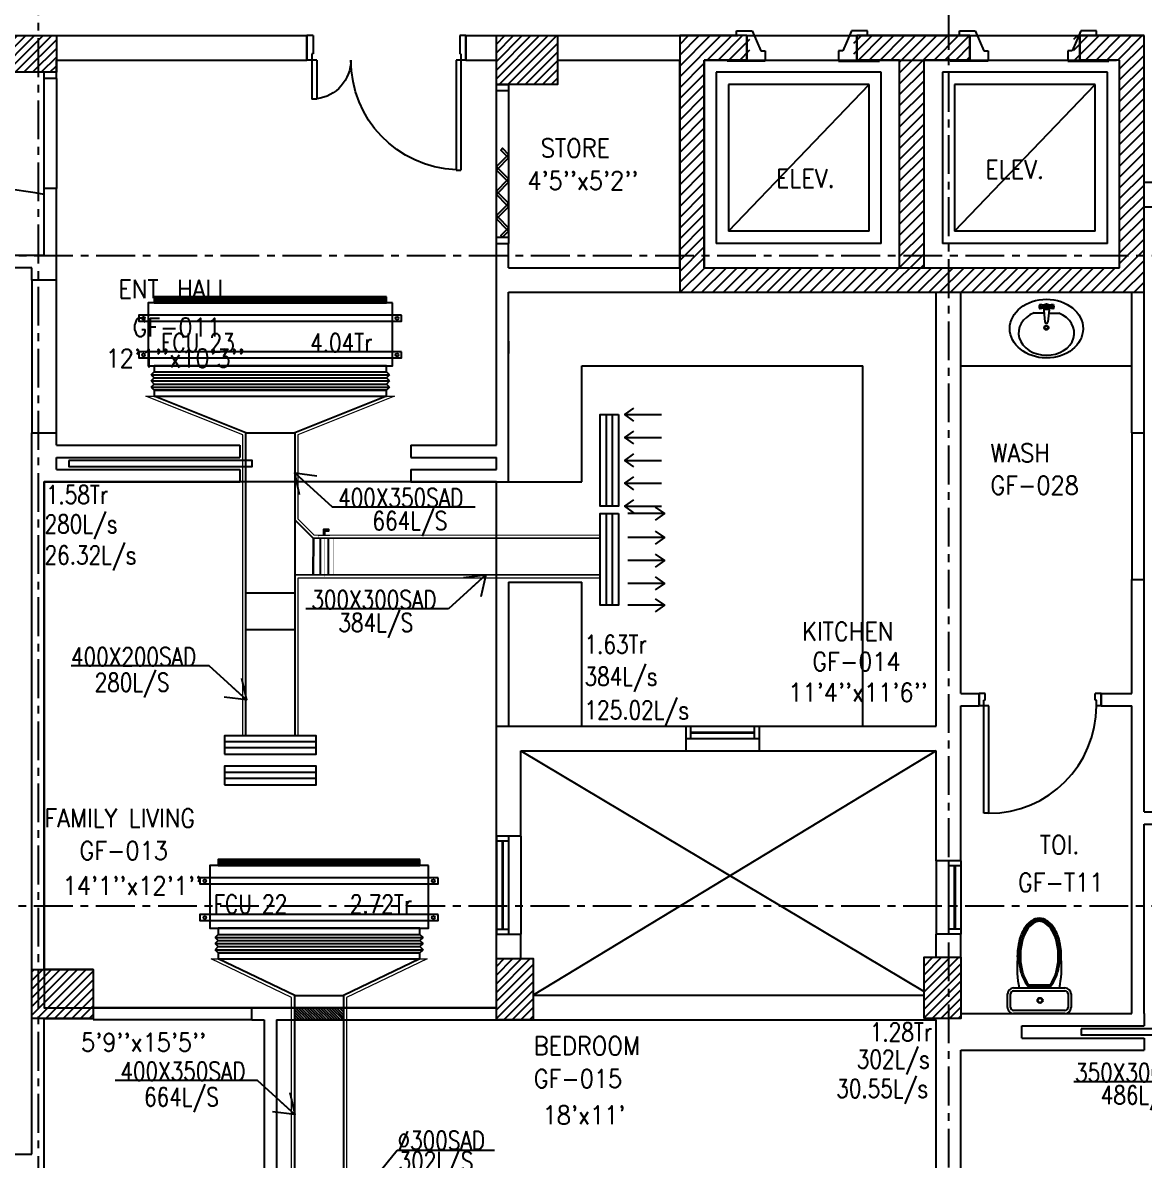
# Model space of a CAD drawing. Header units: millimetres. Extents: x -1288794 to 2153086, y -2701644 to -1335282.
# Drawn here: x 973188 to 982364, y -1502769 to -1493463 of the extents above; entities that cross this region are included whole.
import ezdxf

# ---------------------------------------------------------------- set-up
doc = ezdxf.new("R2010")
doc.units = ezdxf.units.MM
doc.header["$LTSCALE"] = 100
doc.linetypes.add('CENTER', pattern=[50.8, 31.75, -6.35, 6.35, -6.35])
doc.linetypes.add('DASHED2', pattern=[9.525, 6.35, -3.175])
for name, color, linetype in [('A-ANNO-TEXT', 8, 'Continuous'), ('A-DOOR', 4, 'Continuous'), ('A-FLOR-OVHD', 4, 'DASHED2'), ('A-FLOR-PFIX', 8, 'Continuous'), ('A-FLOR-SPCL', 8, 'Continuous'), ('A-GLAZ', 5, 'Continuous'), ('A-GRID', 253, 'CENTER'), ('A-WALL-FULL', 8, 'Continuous'), ('AC- VD', 5, 'Continuous'), ('AC-FD', 1, 'Continuous'), ('AC-SAD', 3, 'Continuous'), ('AC-SAD TEXT', 3, 'Continuous'), ('FCU-AC', 160, 'Continuous'), ('L1-E014-C22-VAC (08-08-2010)$0$ETA-AC-DAMPER', 4, 'Continuous'), ('RETURN GRILL RIGHT', 1, 'Continuous'), ('S-COL- HACT.', 9, 'Continuous'), ('S-COL.', 8, 'Continuous'), ('SAD RIGHT', 3, 'Continuous'), ('SUPPLY GRILL RIGHT', 3, 'Continuous')]:
    doc.layers.add(name, color=color, linetype=linetype)
doc.layers.add('INSULATION', color=1, linetype='Continuous', lineweight=5)
doc.styles.add('ROMANS', font='romans.shx', dxfattribs={"width": 0.8})
doc.styles.add('SIMPLEX', font='simplex.shx', dxfattribs={"width": 0.8})
doc.dimstyles.new('100 of DIM2', dxfattribs={"dimscale": 0, "dimtxt": 200, "dimasz": 150, "dimexe": 75, "dimexo": 200, "dimgap": 75, "dimtad": 1, "dimdec": 0, "dimrnd": 5, "dimzin": 0, "dimdsep": 46, "dimtxsty": 'ROMANS', "dimblk": 'ARCHTICK', "dimcen": 100, "dimclrd": 94, "dimclre": 94, "dimclrt": 2, "dimadec": 0, "dimazin": 0, "dimtfac": 1, "dimtdec": 0, "dimtofl": 0, "dimtmove": 2, "dimatfit": 3, "dimldrblk": 'OPEN90', "dimfxl": 75, "dimtolj": 1, "dimtzin": 0, "dimarcsym": 0})
pattern_1 = [(45, (2089817.725, -1109556.65), (-44.1941738, 44.1941738), [])]
pattern_2 = [(45, (1210357.73, -1509993.415), (-35.355339, 35.355339), [])]

# ---------------------------------------------------------------- blocks, each defined once
blk = doc.blocks.new('D-100-R1')
for p, q in [((-80, 980), (-80, 100)), ((-80, 980), (-40, 980)), ((-40, 980), (-40, 55)), ((-1000, 100), (-1000, 0)), ((-1000, 100), (-960, 100)), ((-960, 100), (-960, 55)), ((-80, 100), (0, 100)), ((0, 100), (0, 0)), ((-960, 55), (-950, 55)), ((-950, 55), (-950, 0)), ((-50, 55), (-50, 0)), ((-50, 55), (-40, 55)), ((-50, 0), (0, 0)), ((-1000, 0), (-950, 0))]:
    blk.add_line(p, q)
at = {"linetype": 'Continuous'}
blk.add_arc((-80, 100), 880, 90, 180, dxfattribs=at)
blk = doc.blocks.new('WC-1')
for p, q in [((-210, 0), (210, 0)), ((-260, -160), (-260, -50)), ((-235, -160), (-235, -50)), ((-210, -25), (210, -25)), ((235, -50), (235, -160)), ((260, -50), (260, -160)), ((210, -185), (-210, -185)), ((210, -210), (-210, -210)), ((91.5, -222.5), (-91.5, -222.5)), ((85.8, -235), (-85.8, -235))]:
    blk.add_line(p, q)
for radius in [22.1, 17.1]:
    blk.add_circle((-6.1, -107.5), radius)
for centre, radius, start, end in [((-210, -50), 50, 90, 180), ((-210, -50), 25, 90, 180), ((210, -50), 50, 360, 90), ((210, -50), 25, 360, 90), ((-210, -160), 50, 180, 270), ((-210, -160), 25, 180, 270), ((210, -160), 25, 270, 360), ((210, -160), 50, 270, 360), ((722.3, -383.2), 904.1, 168.95288, 184.06317), ((178.2, -428.2), 340.7, 149.85861, 166.47658), ((178.2, -428.2), 328.2, 149.85861, 166.47658), ((68.6, -364.5), 214, 138.41516, 149.85861), ((68.6, -364.5), 201.5, 139.99435, 149.85861), ((-68.6, -364.5), 201.5, 30.14139, 40.00565), ((-68.6, -364.5), 214, 30.14139, 41.58484), ((-178.2, -428.2), 328.2, 13.52342, 30.14139), ((-178.2, -428.2), 340.7, 13.52342, 30.14139), ((352.1, -470), 519.6, 166.47658, 180), ((352.1, -470), 507.1, 166.47658, 180), ((-352.1, -470), 507.1, 360, 13.52342), ((-352.1, -470), 519.6, 360, 13.52342), ((352.1, -470), 532.1, 177.55413, 180), ((-352.1, -470), 532.1, 360, 2.44587), ((352.1, -470), 532.1, 180, 193.52342), ((352.1, -470), 519.6, 180, 193.52342), ((352.1, -470), 507.1, 180, 193.52342), ((-352.1, -470), 507.1, 346.47658, 360), ((-352.1, -470), 519.6, 346.47658, 360), ((-352.1, -470), 532.1, 346.47658, 360), ((178.2, -511.8), 353.2, 193.52342, 210.14139), ((178.2, -511.8), 340.7, 193.52342, 210.14139), ((178.2, -511.8), 328.2, 193.52342, 210.14139), ((-178.2, -511.8), 328.2, 329.85861, 346.47658), ((-178.2, -511.8), 340.7, 329.85861, 346.47658), ((-178.2, -511.8), 353.2, 329.85861, 346.47658), ((68.6, -575.5), 226.5, 210.14139, 234.49716), ((68.6, -575.5), 214, 210.14139, 234.49716), ((68.6, -575.5), 201.5, 210.14139, 234.49716), ((0, -671.6), 83.4, 234.49716, 270), ((0, -671.6), 83.4, 270, 305.50284), ((-68.6, -575.5), 201.5, 305.50284, 329.85861), ((-68.6, -575.5), 214, 305.50284, 329.85861), ((-68.6, -575.5), 226.5, 305.50284, 329.85861), ((0, -671.6), 108.4, 234.49716, 270), ((0, -671.6), 95.9, 234.49716, 270), ((0, -671.6), 95.9, 270, 305.50284), ((0, -671.6), 108.4, 270, 305.50284)]:
    blk.add_arc(centre, radius, start, end)
at = {"linetype": 'Continuous', "ltscale": 50}
blk.add_arc((-722.3, -383.2), 904.1, 355.93683, 11.04712, dxfattribs=at)
blk = doc.blocks.new('W-80')
for p, q in [((800, 100), (0, 100)), ((40, 0), (40, 100)), ((760, 100), (760, 0)), ((800, 0), (0, 0))]:
    blk.add_line(p, q)
at = {"linetype": 'Continuous'}
for p, q in [((760, 53), (40, 53)), ((760, 47), (40, 47))]:
    blk.add_line(p, q, dxfattribs=at)
blk = doc.blocks.new('D-130-R')
for p, q in [((1220, 200), (1220, 1100)), ((1220, 1100), (1260, 1100)), ((1260, 200), (1260, 1100)), ((80, 520), (40, 520)), ((40, 200), (40, 520)), ((80, 200), (80, 520)), ((0, 0), (0, 200)), ((80, 200), (0, 200)), ((40, 150), (40, 200)), ((1300, 200), (1220, 200)), ((1260, 150), (1260, 200)), ((1300, 0), (1300, 200)), ((50, 150), (40, 150)), ((50, 0), (50, 150)), ((1260, 150), (1250, 150)), ((1250, 0), (1250, 150)), ((50, 0), (0, 0)), ((1300, 0), (1250, 0))]:
    blk.add_line(p, q)
for centre, radius, start, end in [((1260, 200), 900, 92.54732, 180), ((40, 200), 320, 0, 82.81924)]:
    blk.add_arc(centre, radius, start, end)
blk = doc.blocks.new('W-60')
for p, q in [((600, 100), (0, 100)), ((40, 0), (40, 100)), ((560, 100), (560, 0)), ((600, 0), (0, 0))]:
    blk.add_line(p, q)
at = {"linetype": 'Continuous'}
for p, q in [((560, 53), (40, 53)), ((560, 47), (40, 47))]:
    blk.add_line(p, q, dxfattribs=at)
blk = doc.blocks.new('LAV-2')
for p, q in [((-21.3, 393), (-54.6, 399)), ((-24.3, 385.2), (-48.7, 381)), ((-24.3, 376.6), (-48.7, 381)), ((-24.7, 380.9), (-13.1, 257.5)), ((-18.7, 380.9), (17.3, 380.8)), ((-0.7, 362.8), (-0.6, 398.8)), ((23.3, 380.7), (10.9, 257.4)), ((53.4, 398.6), (20.1, 392.9)), ((47.3, 380.7), (22.9, 385.1)), ((47.3, 380.7), (22.9, 376.4)), ((-102.4, 329.8), (-23.2, 329.6)), ((-21.4, 368.8), (-54.7, 363)), ((53.3, 362.6), (20, 368.6)), ((21.5, 329.4), (100.7, 329.1))]:
    blk.add_line(p, q)
for centre, radius in [((-0.7, 380.8), 24), ((-0.7, 380.8), 18), ((-1.3, 209.5), 18), ((-1.3, 209.5), 13.2)]:
    blk.add_circle(centre, radius)
blk.add_arc((-1.1, 257.5), 12, 179.80529, 359.80529)
for centre, major_axis, ratio in [((-1.3, 201.7), (-300, 1), 0.8), ((53.3, 380.6), (0.1, 18), 0.333333)]:
    blk.add_ellipse(centre, major_axis=major_axis, ratio=ratio)
at = {"extrusion": (0, 0, -1)}
blk.add_ellipse((-54.7, 381), major_axis=(0.1, 18), ratio=0.333333, dxfattribs=at)
blk.add_ellipse((-1.4, 166.2), major_axis=(-228, 0.8), ratio=0.8, start_param=5.174, end_param=10.533963)
for points, knots in [([(-54.7, 365.5), (-54.8, 365.5), (-54.9, 365.6), (-55.3, 366), (-55.4, 366.3), (-56, 367.2), (-56.3, 368), (-57, 370), (-57.3, 371.2), (-57.8, 373.8), (-58, 375.2), (-58.3, 378.9), (-58.3, 381.3), (-58.1, 386), (-57.8, 388.3), (-57.1, 391.5), (-56.7, 392.7), (-56, 394.5), (-55.7, 395.1), (-55.2, 395.9), (-55, 396.2), (-54.8, 396.5), (-54.7, 396.5), (-54.6, 396.6)], [3.378318, 3.378318, 3.378318, 3.378318, 3.519844, 3.519844, 3.66137, 3.66137, 3.925951, 3.925951, 4.190531, 4.190531, 4.455112, 4.455112, 4.86737, 4.86737, 5.279628, 5.279628, 5.565785, 5.565785, 5.785568, 5.785568, 5.957, 5.957, 6.04646, 6.04646, 6.04646, 6.04646]), ([(-54.6, 396.6), (-54.5, 396.5), (-54.4, 396.4), (-54.1, 396), (-53.9, 395.7), (-53.4, 394.8), (-53, 394), (-52.3, 392), (-52, 390.8), (-51.6, 388.2), (-51.4, 386.8), (-51.1, 383.1), (-51, 380.7), (-51.3, 376), (-51.6, 373.8), (-52.3, 370.5), (-52.6, 369.3), (-53.3, 367.5), (-53.6, 366.9), (-54.1, 366.1), (-54.4, 365.8), (-54.6, 365.6), (-54.7, 365.5), (-54.7, 365.5)], [0.236726, 0.236726, 0.236726, 0.236726, 0.378252, 0.378252, 0.519778, 0.519778, 0.784358, 0.784358, 1.048939, 1.048939, 1.313519, 1.313519, 1.725777, 1.725777, 2.138035, 2.138035, 2.424192, 2.424192, 2.643976, 2.643976, 2.815407, 2.815407, 2.904867, 2.904867, 2.904867, 2.904867]), ([(53.4, 396.2), (53.3, 396.1), (53.2, 396), (52.8, 395.6), (52.7, 395.4), (52.1, 394.5), (51.7, 393.6), (51.1, 391.6), (50.8, 390.5), (50.3, 387.9), (50.1, 386.5), (49.7, 382.7), (49.7, 380.3), (49.9, 375.7), (50.2, 373.4), (50.9, 370.1), (51.2, 368.9), (51.9, 367.2), (52.2, 366.6), (52.7, 365.7), (52.9, 365.4), (53.1, 365.2), (53.2, 365.1), (53.3, 365.1)], [0.236726, 0.236726, 0.236726, 0.236726, 0.378252, 0.378252, 0.519778, 0.519778, 0.784358, 0.784358, 1.048939, 1.048939, 1.313519, 1.313519, 1.725777, 1.725777, 2.138035, 2.138035, 2.424192, 2.424192, 2.643976, 2.643976, 2.815407, 2.815407, 2.904867, 2.904867, 2.904867, 2.904867]), ([(53.3, 365.1), (53.4, 365.1), (53.5, 365.3), (53.8, 365.6), (54, 365.9), (54.5, 366.8), (54.9, 367.7), (55.6, 369.7), (55.9, 370.8), (56.4, 373.4), (56.6, 374.8), (56.9, 378.5), (57, 381), (56.7, 385.6), (56.5, 387.9), (55.8, 391.2), (55.4, 392.4), (54.8, 394.1), (54.5, 394.7), (54, 395.6), (53.8, 395.8), (53.5, 396.1), (53.4, 396.2), (53.4, 396.2)], [3.378318, 3.378318, 3.378318, 3.378318, 3.519844, 3.519844, 3.66137, 3.66137, 3.925951, 3.925951, 4.190531, 4.190531, 4.455112, 4.455112, 4.86737, 4.86737, 5.279628, 5.279628, 5.565785, 5.565785, 5.785568, 5.785568, 5.957, 5.957, 6.04646, 6.04646, 6.04646, 6.04646])]:
    blk.add_open_spline(points, degree=3, knots=knots)
blk = doc.blocks.new('_ArchTick')
at = {"color": 0, "linetype": 'ByBlock', "const_width": 0.15}
blk.add_lwpolyline([(-0.5, -0.5), (0.5, 0.5)], dxfattribs=at)
blk = doc.blocks.new('grill')
at = {"layer": 'SUPPLY GRILL RIGHT'}
for p, q in [((665706.2, -1490216.7), (665656.2, -1490216.7)), ((665656.2, -1490216.7), (665656.2, -1490966.7)), ((665756.2, -1490216.7), (665706.2, -1490216.7)), ((665706.2, -1490216.7), (665706.2, -1490966.7))]:
    blk.add_line(p, q, dxfattribs=at)
blk.add_lwpolyline([(665756.2, -1490966.7), (665756.2, -1490216.7), (665606.2, -1490216.7), (665606.2, -1490966.7)], close=True, dxfattribs=at)
blk = doc.blocks.new('grillreturn')
at = {"layer": 'RETURN GRILL RIGHT'}
for p, q in [((665656.2, -1489443.6), (665656.2, -1490193.6)), ((665706.2, -1489443.6), (665706.2, -1490193.6))]:
    blk.add_line(p, q, dxfattribs=at)
blk.add_lwpolyline([(665756.2, -1490193.6), (665756.2, -1489443.6), (665606.2, -1489443.6), (665606.2, -1490193.6)], close=True, dxfattribs=at)
blk = doc.blocks.new('fcu 3.5 tr')
at = {"layer": 'FCU-AC'}
h = blk.add_hatch(dxfattribs=at)
h.set_pattern_fill('NET', color=3)
h.paths.add_polyline_path([(100969.6, -1580238.1), (99069.6, -1580238.1), (99069.6, -1580288.1), (100969.6, -1580288.1)])
at = {"layer": 'FCU-AC', "color": 1}
for p, q in [((100969.6, -1579475.1), (99069.6, -1579475.1)), ((99069.6, -1579475.1), (99069.6, -1579525.1)), ((100969.6, -1579525.1), (100969.6, -1579475.1)), ((99069.6, -1579525.1), (100969.6, -1579525.1)), ((100969.6, -1579675.1), (99069.6, -1579675.1)), ((99069.6, -1579675.1), (99069.6, -1579725.1)), ((99069.6, -1579725.1), (100969.6, -1579725.1)), ((100969.6, -1579725.1), (100969.6, -1579675.1))]:
    blk.add_line(p, q, dxfattribs=at)
at = {"layer": 'FCU-AC'}
for p, q in [((99044.6, -1579550.1), (99069.6, -1579525.1)), ((100994.6, -1579550.1), (99044.6, -1579550.1)), ((99044.6, -1579550.1), (99069.6, -1579575.1)), ((99044.6, -1579600.1), (99069.6, -1579575.1)), ((100969.6, -1579525.1), (99069.6, -1579525.1)), ((100969.6, -1579575.1), (99069.6, -1579575.1)), ((100969.6, -1579575.1), (99069.6, -1579575.1)), ((100994.6, -1579550.1), (100969.6, -1579525.1)), ((100994.6, -1579550.1), (100969.6, -1579575.1)), ((100994.6, -1579600.1), (100969.6, -1579575.1)), ((100994.6, -1579600.1), (99044.6, -1579600.1)), ((99044.6, -1579600.1), (99069.6, -1579625.1)), ((99044.6, -1579650.1), (99069.6, -1579625.1)), ((100994.6, -1579650.1), (99044.6, -1579650.1)), ((99044.6, -1579650.1), (99069.6, -1579675.1)), ((100969.6, -1579625.1), (99069.6, -1579625.1)), ((100969.6, -1579625.1), (99069.6, -1579625.1)), ((100994.6, -1579600.1), (100969.6, -1579625.1)), ((100994.6, -1579650.1), (100969.6, -1579625.1)), ((100994.6, -1579650.1), (100969.6, -1579675.1))]:
    blk.add_line(p, q, dxfattribs=at)
blk.add_lwpolyline([(99019.6, -1580238.1), (101019.6, -1580238.1), (101019.6, -1579725.1), (99019.6, -1579725.1)], close=True, dxfattribs=at)
at = {"layer": 'FCU-AC', "color": 6}
for points in [[(98944.6, -1579838.1), (101094.6, -1579838.1), (101094.6, -1579788.1), (98944.6, -1579788.1)], [(98944.6, -1580138.1), (101094.6, -1580138.1), (101094.6, -1580088.1), (98944.6, -1580088.1)]]:
    blk.add_lwpolyline(points, close=True, dxfattribs=at)
at = {"layer": 'FCU-AC', "color": 3}
blk.add_lwpolyline([(99069.6, -1580288.1), (100969.6, -1580288.1), (100969.6, -1580238.1), (99069.6, -1580238.1)], close=True, dxfattribs=at)
at = {"layer": 'FCU-AC', "color": 6}
for centre in [(98982.1, -1579813.1), (101057.1, -1579813.1), (98982.1, -1580113.1), (101057.1, -1580113.1)]:
    blk.add_circle(centre, 12.5, dxfattribs=at)
blk = doc.blocks.new('fcu 3 tr')
h = blk.add_hatch()
h.set_pattern_fill('NET', color=3)
h.paths.add_polyline_path([(86303.6, -1585366.8), (84653.6, -1585366.8), (84653.6, -1585416.8), (86303.6, -1585416.8)])
at = {"layer": 'FCU-AC'}
for p, q in [((84653.6, -1584653.8), (84628.6, -1584678.8)), ((86328.6, -1584678.8), (84628.6, -1584678.8)), ((84653.6, -1584703.8), (84628.6, -1584678.8)), ((86303.6, -1584653.8), (84653.6, -1584653.8)), ((86303.6, -1584653.8), (86328.6, -1584678.8)), ((86303.6, -1584703.8), (86328.6, -1584678.8)), ((84653.6, -1584703.8), (84628.6, -1584728.8)), ((86328.6, -1584728.8), (84628.6, -1584728.8)), ((84653.6, -1584753.8), (84628.6, -1584728.8)), ((84653.6, -1584753.8), (84628.6, -1584778.8)), ((86328.6, -1584778.8), (84628.6, -1584778.8)), ((84653.6, -1584803.8), (84628.6, -1584778.8)), ((86303.6, -1584703.8), (84653.6, -1584703.8)), ((86303.6, -1584703.8), (84653.6, -1584703.8)), ((86303.6, -1584753.8), (84653.6, -1584753.8)), ((86303.6, -1584753.8), (84653.6, -1584753.8)), ((86303.6, -1584703.8), (86328.6, -1584728.8)), ((86303.6, -1584753.8), (86328.6, -1584728.8)), ((86303.6, -1584753.8), (86328.6, -1584778.8)), ((86303.6, -1584803.8), (86328.6, -1584778.8))]:
    blk.add_line(p, q, dxfattribs=at)
at = {"layer": 'FCU-AC', "color": 1}
for p, q in [((86303.6, -1584603.8), (84653.6, -1584603.8)), ((84653.6, -1584603.8), (84653.6, -1584653.8)), ((84653.6, -1584653.8), (86303.6, -1584653.8)), ((86303.6, -1584653.8), (86303.6, -1584603.8)), ((86303.6, -1584803.8), (84653.6, -1584803.8)), ((84653.6, -1584803.8), (84653.6, -1584853.8)), ((84653.6, -1584853.8), (86303.6, -1584853.8)), ((86303.6, -1584853.8), (86303.6, -1584803.8))]:
    blk.add_line(p, q, dxfattribs=at)
at = {"layer": 'FCU-AC'}
blk.add_lwpolyline([(84583.6, -1585366.8), (86373.6, -1585366.8), (86373.6, -1584853.8), (84583.6, -1584853.8)], close=True, dxfattribs=at)
at = {"layer": 'FCU-AC', "color": 6}
for points in [[(84503.6, -1584966.8), (86453.6, -1584966.8), (86453.6, -1584916.8), (84503.6, -1584916.8)], [(84503.6, -1585266.8), (86453.6, -1585266.8), (86453.6, -1585216.8), (84503.6, -1585216.8)]]:
    blk.add_lwpolyline(points, close=True, dxfattribs=at)
at = {"layer": 'FCU-AC', "color": 3}
blk.add_lwpolyline([(84653.6, -1585416.8), (86303.6, -1585416.8), (86303.6, -1585366.8), (84653.6, -1585366.8)], close=True, dxfattribs=at)
at = {"layer": 'FCU-AC', "color": 6}
for centre in [(84543.6, -1584941.8), (86413.6, -1584941.8), (84543.6, -1585241.8), (86413.6, -1585241.8)]:
    blk.add_circle(centre, 12.5, dxfattribs=at)
blk = doc.blocks.new('*U267')
at = {"layer": 'L1-E014-C22-VAC (08-08-2010)$0$ETA-AC-DAMPER', "color": 5}
for p, q in [((-33, 0), (-33, 300)), ((33, 0), (33, 300))]:
    blk.add_line(p, q, dxfattribs=at)
for points, const_width in [([(-90.8, 300), (90.8, 300)], 1.82), ([(0, 0), (0, 314)], 1.5), ([(-90.8, 0), (90.8, 0)], 1.82), ([(-47.8, 0), (-47.8, -20.2), (48.2, -20.2), (48.2, 0)], 1.5)]:
    blk.add_lwpolyline(points, dxfattribs=dict(at, const_width=const_width))
at = {"layer": 'L1-E014-C22-VAC (08-08-2010)$0$ETA-AC-DAMPER', "color": 5, "const_width": 1.82}
blk.add_lwpolyline([(75, 300), (75, 0), (-75, 0), (-75, 300)], close=True, dxfattribs=at)
at = {"layer": 'L1-E014-C22-VAC (08-08-2010)$0$ETA-AC-DAMPER', "color": 5}
blk.add_lwpolyline([(5.7, -20.2), (5.7, -61.7), (40.1, -61.7), (40.1, -71.6), (-5.7, -71.6), (-5.7, -20.2)], dxfattribs=at)
blk = doc.blocks.new('SUPPLY GRILL RIGHT')
at = {"layer": 'SUPPLY GRILL RIGHT'}
for p, q in [((375, 25), (-375, 25)), ((375, -25), (375, 25)), ((375, -25), (-375, -25)), ((375, -75), (375, -25))]:
    blk.add_line(p, q, dxfattribs=at)
blk.add_lwpolyline([(-375, -75), (375, -75), (375, 75), (-375, 75)], close=True, dxfattribs=at)
for points in [[(-375, -450), (-375, -150)], [(-178.5, -450), (-178.5, -150)], [(9, -450), (9, -150)], [(196.5, -450), (196.5, -150)], [(375, -450), (375, -150)]]:
    blk.add_leader(points, dimstyle='100 of DIM2', override={"dimscale": 1, "dimasz": 75, "dimtad": 0, "dimclrd": 0, "dimfxl": 0.2}, dxfattribs=at)
blk = doc.blocks.new('RETURN GRILL RIGHT')
at = {"layer": 'RETURN GRILL RIGHT'}
for p, q in [((375, 25), (-375, 25)), ((375, -25), (-375, -25))]:
    blk.add_line(p, q, dxfattribs=at)
blk.add_lwpolyline([(-375, -75), (375, -75), (375, 75), (-375, 75)], close=True, dxfattribs=at)
for points in [[(-375, -125), (-375, -425)], [(-187.5, -125), (-187.5, -425)], [(0, -125), (0, -425)], [(187.5, -125), (187.5, -425)], [(375, -125), (375, -425)]]:
    blk.add_leader(points, dimstyle='100 of DIM2', override={"dimscale": 1, "dimasz": 75, "dimtad": 0, "dimclrd": 0, "dimfxl": 0.2}, dxfattribs=at)

msp = doc.modelspace()

# ---------------------------------------------------------------- hatches: boundary and pattern name
at = {"layer": 'AC-FD', "linetype": 'ByBlock'}
h = msp.add_hatch(dxfattribs=at)
h.set_pattern_fill('ANSI31', color=256, scale=5, angle=90, style=0)
h.set_pattern_definition([(135, (-616030.392, -1563561.324), (-11.22532015, -11.22532015), [])])
h.paths.add_polyline_path([(975812.5, -1501621.3), (975812.5, -1501521.3), (975412.5, -1501521.3), (975412.5, -1501621.3)])
at = {"layer": 'S-COL- HACT.', "linetype": 'Continuous', "ltscale": 3}
h = msp.add_hatch(dxfattribs=at)
h.set_pattern_fill('ANSI31', color=256, scale=400, style=0)
h.set_pattern_definition(pattern_2)
h.paths.add_polyline_path([(973462.5, -1493568.6), (972862.5, -1493568.6), (972862.5, -1493868.6), (973462.5, -1493868.6)])
h = msp.add_hatch(dxfattribs=at)
h.set_pattern_fill('ANSI31', color=256, scale=400, style=0)
h.set_pattern_definition([(45, (2089817.725, -1109556.65), (-35.355339, 35.355339), [])])
h.paths.add_polyline_path([(977062.5, -1493568.6), (977562.5, -1493568.6), (977562.5, -1493968.6), (977062.5, -1493968.6)])
h = msp.add_hatch(dxfattribs=at)
h.set_pattern_fill('ANSI31', color=256, scale=500, style=0)
h.set_pattern_definition(pattern_1)
h.paths.add_polyline_path([(980562.5, -1493768.6), (980937.5, -1493768.6), (980937.5, -1493568.6), (979987.5, -1493568.6), (979987.5, -1493768.6), (980362.5, -1493768.6), (980362.5, -1495468.6), (978762.5, -1495468.6), (978762.5, -1493768.6), (979137.5, -1493768.6), (979137.5, -1493568.6), (978562.5, -1493568.6), (978562.5, -1495668.6), (982362.5, -1495668.6), (982362.5, -1493568.6), (981787.5, -1493568.6), (981787.5, -1493768.6), (982162.5, -1493768.6), (982162.5, -1495468.6), (980562.5, -1495468.6)])
h = msp.add_hatch(dxfattribs=at)
h.set_pattern_fill('ANSI31', color=256, scale=500, style=0)
h.set_pattern_definition(pattern_1)
h.paths.add_polyline_path([(980562.5, -1493768.6), (980937.5, -1493768.6), (980937.5, -1493568.6), (979987.5, -1493568.6), (979987.5, -1493768.6), (980362.5, -1493768.6), (980362.5, -1495468.6), (978762.5, -1495468.6), (978762.5, -1493768.6), (979137.5, -1493768.6), (979137.5, -1493568.6), (978562.5, -1493568.6), (978562.5, -1495668.6), (982362.5, -1495668.6), (982362.5, -1493568.6), (981787.5, -1493568.6), (981787.5, -1493768.6), (982162.5, -1493768.6), (982162.5, -1495468.6), (980562.5, -1495468.6)])
h = msp.add_hatch(dxfattribs=at)
h.set_pattern_fill('ANSI31', color=256, scale=400, style=0)
h.set_pattern_definition([(45, (2089867.725, -1109556.65), (-35.355339, 35.355339), [])])
h.paths.add_polyline_path([(977062.5, -1501618.6), (977062.5, -1501118.6), (977362.5, -1501118.6), (977362.5, -1501618.6)])
h = msp.add_hatch(dxfattribs=at)
h.set_pattern_fill('ANSI31', color=256, scale=400, style=0)
h.set_pattern_definition([(45, (2089767.725, -1109546.65), (-35.355339, 35.355339), [])])
h.paths.add_polyline_path([(980562.5, -1501608.6), (980562.5, -1501108.6), (980862.5, -1501108.6), (980862.5, -1501608.6)])
h = msp.add_hatch(dxfattribs=at)
h.set_pattern_fill('ANSI31', color=256, scale=400, style=0)
h.set_pattern_definition(pattern_2)
h.paths.add_polyline_path([(973762.5, -1501208.6), (973262.5, -1501208.6), (973262.5, -1501608.6), (973762.5, -1501608.6)])

# ---------------------------------------------------------------- linework, layer by layer
at = {"layer": 'A-DOOR', "ltscale": 3}
for p, q in [((977062.5, -1495268.6), (977062.5, -1493968.6)), ((977062.5, -1494018.6), (977162.5, -1494018.6)), ((977162.5, -1493968.6), (977162.5, -1495268.6)), ((977062.5, -1495218.6), (977162.5, -1495218.6))]:
    msp.add_line(p, q, dxfattribs=at)
for points in [[(977148.4, -1494554.5), (977098.4, -1494504.5), (977112.5, -1494490.4), (977162.5, -1494540.4), (977148.4, -1494554.5)], [(977148.4, -1494554.5), (977062.5, -1494640.4), (977076.7, -1494654.5), (977162.5, -1494568.6), (977148.4, -1494554.5)], [(977148.4, -1494754.5), (977062.5, -1494668.6), (977076.7, -1494654.5), (977162.5, -1494740.4), (977148.4, -1494754.5)], [(977148.4, -1494754.5), (977062.5, -1494840.4), (977076.7, -1494854.5), (977162.5, -1494768.6), (977148.4, -1494754.5)], [(977148.4, -1494954.5), (977062.5, -1494868.6), (977076.7, -1494854.5), (977162.5, -1494940.4), (977148.4, -1494954.5)], [(977148.4, -1494954.5), (977062.5, -1495040.4), (977076.7, -1495054.5), (977162.5, -1494968.6), (977148.4, -1494954.5)], [(977148.4, -1495154.5), (977062.5, -1495068.6), (977076.7, -1495054.5), (977162.5, -1495140.4), (977148.4, -1495154.5)], [(977148.4, -1495154.5), (977098.4, -1495204.5), (977112.5, -1495218.6), (977162.5, -1495168.6), (977148.4, -1495154.5)], [(973565.5, -1497043.6), (973565.5, -1497093.6), (975065.5, -1497093.6), (975065.5, -1497043.6), (973565.5, -1497043.6)], [(981846.5, -1501693.6), (981846.5, -1501743.6), (982896.5, -1501743.6), (982896.5, -1501693.6), (981846.5, -1501693.6)]]:
    msp.add_lwpolyline(points, dxfattribs=at)
at = {"layer": 'A-FLOR-OVHD', "linetype": 'Continuous', "ltscale": 3}
for p, q in [((973362.5, -1494818.6), (973362.5, -1493918.6)), ((973462.5, -1493918.6), (973462.5, -1494818.6)), ((973262.5, -1495568.6), (973262.5, -1496818.6)), ((973462.5, -1496818.6), (973462.5, -1495568.6)), ((982262.5, -1496818.6), (982262.5, -1498018.6)), ((982362.5, -1498018.6), (982362.5, -1496818.6)), ((973762.5, -1501518.6), (975062.5, -1501518.6)), ((975062.5, -1501618.6), (973762.5, -1501618.6))]:
    msp.add_line(p, q, dxfattribs=at)
at = {"layer": 'A-FLOR-PFIX', "ltscale": 3}
for p, q in [((979112.5, -1493568.6), (980012.5, -1493568.6)), ((980937.5, -1493568.6), (981837.5, -1493568.6))]:
    msp.add_line(p, q, dxfattribs=at)
at = {"layer": 'A-FLOR-SPCL', "ltscale": 50}
for p, q in [((979026.5, -1493530.3), (979155.9, -1493530.3)), ((979026.5, -1493568.6), (979026.5, -1493530.3)), ((979155.9, -1493530.3), (979227.1, -1493694.3)), ((979969.2, -1493530.3), (979898, -1493694.3)), ((980098.6, -1493530.3), (979969.2, -1493530.3)), ((980098.6, -1493568.6), (980098.6, -1493530.3)), ((980851.5, -1493530.3), (980980.9, -1493530.3)), ((980851.5, -1493568.6), (980851.5, -1493530.3)), ((980980.9, -1493530.3), (981052.1, -1493694.3)), ((981844.2, -1493530.3), (981773, -1493694.3)), ((981973.6, -1493530.3), (981844.2, -1493530.3)), ((981973.6, -1493568.6), (981973.6, -1493530.3)), ((978951.5, -1493778.6), (978951.5, -1493768.6)), ((979262.5, -1493778.6), (978951.5, -1493778.6)), ((979227.1, -1493694.3), (979262.5, -1493694.3)), ((979262.5, -1493694.3), (979262.5, -1493778.6)), ((979862.5, -1493694.3), (979862.5, -1493778.6)), ((979898, -1493694.3), (979862.5, -1493694.3)), ((979862.5, -1493778.6), (980198.6, -1493778.6)), ((980198.6, -1493778.6), (980198.6, -1493768.6)), ((980776.5, -1493778.6), (980776.5, -1493768.6)), ((981087.5, -1493778.6), (980776.5, -1493778.6)), ((981052.1, -1493694.3), (981087.5, -1493694.3)), ((981087.5, -1493694.3), (981087.5, -1493778.6)), ((981737.5, -1493694.3), (981737.5, -1493778.6)), ((981773, -1493694.3), (981737.5, -1493694.3)), ((981737.5, -1493778.6), (982073.6, -1493778.6)), ((982073.6, -1493778.6), (982073.6, -1493768.6))]:
    msp.add_line(p, q, dxfattribs=at)
at = {"layer": 'A-FLOR-SPCL'}
for p, q in [((979112.5, -1493768.6), (980012.5, -1493768.6)), ((980012.5, -1493768.6), (980162.5, -1493768.6)), ((980937.5, -1493768.6), (981837.5, -1493768.6)), ((981837.5, -1493768.6), (982037.5, -1493768.6)), ((978862.5, -1493868.6), (978862.5, -1495268.6)), ((980212.5, -1493868.6), (978862.5, -1493868.6)), ((980212.5, -1495268.6), (980212.5, -1493868.6)), ((980712.5, -1493868.6), (980712.5, -1495268.6)), ((982062.5, -1493868.6), (980712.5, -1493868.6)), ((982062.5, -1495268.6), (982062.5, -1493868.6)), ((978962.5, -1493968.6), (978962.5, -1495168.6)), ((980112.5, -1493968.6), (978962.5, -1493968.6)), ((978962.5, -1495168.6), (980112.5, -1493968.6)), ((980112.5, -1495168.6), (980112.5, -1493968.6)), ((980812.5, -1493968.6), (980812.5, -1495168.6)), ((981962.5, -1493968.6), (980812.5, -1493968.6)), ((980812.5, -1495168.6), (981962.5, -1493968.6)), ((981962.5, -1495168.6), (981962.5, -1493968.6)), ((980112.5, -1495168.6), (978962.5, -1495168.6)), ((981962.5, -1495168.6), (980812.5, -1495168.6)), ((980212.5, -1495268.6), (978862.5, -1495268.6)), ((982062.5, -1495268.6), (980712.5, -1495268.6))]:
    msp.add_line(p, q, dxfattribs=at)
at = {"layer": 'A-FLOR-SPCL', "ltscale": 3}
for p, q in [((977762.5, -1497218.6), (977762.5, -1496268.6)), ((977762.5, -1496268.6), (980062.5, -1496268.6)), ((980062.5, -1499218.6), (980062.5, -1496268.6)), ((980862.5, -1496268.6), (982262.5, -1496268.6)), ((977162.5, -1497218.6), (977762.5, -1497218.6)), ((977162.5, -1498038.6), (977162.5, -1499218.6)), ((977162.5, -1498038.6), (977762.5, -1498038.6)), ((977762.5, -1499218.6), (977762.5, -1498038.6)), ((977262.5, -1499418.6), (980562.5, -1501389.2)), ((980662.5, -1499418.6), (977362.5, -1501418.6))]:
    msp.add_line(p, q, dxfattribs=at)
msp.add_lwpolyline([(977062.5, -1497218.6), (973362.5, -1497218.6), (973362.5, -1501521.3), (977062.5, -1501521.3)], close=True, dxfattribs=at)
msp.add_arc((972162.5, -1501493), 6732.1, 79.7322, 100.2678, dxfattribs=at)
at = {"layer": 'A-GLAZ', "ltscale": 3}
for p, q in [((978612.5, -1499418.6), (979212.5, -1499418.6)), ((977262.5, -1500118.6), (977262.5, -1500918.6)), ((980662.5, -1500318.6), (980662.5, -1500918.6))]:
    msp.add_line(p, q, dxfattribs=at)
at = {"layer": 'A-GRID', "ltscale": 0.1}
for p, q in [((973312.5, -1465142.6), (973312.5, -1513277)), ((980762.5, -1466442.6), (980762.5, -1514577)), ((956009.2, -1495368.6), (999548.8, -1495368.6)), ((956006.8, -1500687.6), (999546.3, -1500687.6))]:
    msp.add_line(p, q, dxfattribs=at)
at = {"layer": 'A-WALL-FULL', "ltscale": 3}
for p, q in [((973462.5, -1493568.6), (975512.5, -1493568.6)), ((975512.5, -1493768.6), (975512.5, -1493568.6)), ((976812.5, -1493568.6), (979037.5, -1493568.6)), ((976812.5, -1493768.6), (976812.5, -1493568.6)), ((976912.5, -1493568.6), (977262.5, -1493568.6)), ((979112.5, -1493568.6), (979112.5, -1493568.6)), ((979112.5, -1493768.6), (979112.5, -1493568.6)), ((980012.5, -1493568.6), (980937.5, -1493568.6)), ((980012.5, -1493768.6), (980012.5, -1493568.6)), ((980062.5, -1493568.6), (980937.5, -1493568.6)), ((980937.5, -1493768.6), (980937.5, -1493568.6)), ((981837.5, -1493768.6), (981837.5, -1493568.6)), ((981837.5, -1493568.6), (982362.5, -1493568.6)), ((982362.5, -1494768.6), (982362.5, -1493568.6)), ((973462.5, -1493768.6), (975512.5, -1493768.6)), ((973462.5, -1493918.6), (973462.5, -1493768.6)), ((976812.5, -1493768.6), (977062.5, -1493768.6)), ((976912.5, -1493768.6), (977062.5, -1493768.6)), ((977062.5, -1493968.6), (977062.5, -1493768.6)), ((977062.5, -1493968.6), (977062.5, -1493768.6)), ((977562.5, -1493768.6), (978562.5, -1493768.6)), ((978562.5, -1495468.6), (978562.5, -1493768.6)), ((978762.5, -1495468.6), (978762.5, -1493768.6)), ((978762.5, -1493768.6), (979112.5, -1493768.6)), ((980012.5, -1493768.6), (980462.5, -1493768.6)), ((980462.5, -1493768.6), (980937.5, -1493768.6)), ((981837.5, -1493768.6), (982137.5, -1493768.6)), ((982162.5, -1495468.6), (982162.5, -1493768.6)), ((982162.5, -1495468.6), (982162.5, -1493768.6)), ((973462.5, -1493918.6), (973362.5, -1493918.6)), ((977062.5, -1493968.6), (977162.5, -1493968.6)), ((982362.5, -1494768.6), (982712.5, -1494768.6)), ((973462.5, -1494818.6), (973362.5, -1494818.6)), ((973362.5, -1495368.6), (973362.5, -1494818.6)), ((973462.5, -1495568.6), (973462.5, -1494818.6)), ((982362.5, -1494968.6), (982712.5, -1494968.6)), ((982362.5, -1496818.6), (982362.5, -1494968.6)), ((977062.5, -1495268.6), (977162.5, -1495268.6)), ((977062.5, -1496918.6), (977062.5, -1495268.6)), ((977162.5, -1495468.6), (977162.5, -1495268.6)), ((973362.5, -1495368.6), (973062.5, -1495368.6)), ((973262.5, -1495468.6), (967962.5, -1495468.6)), ((973262.5, -1495568.6), (973262.5, -1495468.6)), ((977162.5, -1495468.6), (978562.5, -1495468.6)), ((978762.5, -1495468.6), (982162.5, -1495468.6)), ((973462.5, -1495568.6), (973262.5, -1495568.6)), ((977162.5, -1495668.6), (980662.5, -1495668.6)), ((977162.5, -1497218.6), (977162.5, -1495668.6)), ((980662.5, -1499218.6), (980662.5, -1495668.6)), ((980862.5, -1495668.6), (982262.5, -1495668.6)), ((980862.5, -1498950.6), (980862.5, -1495668.6)), ((982262.5, -1496818.6), (982262.5, -1495668.6)), ((977162.5, -1496068.6), (977162.5, -1496168.6)), ((980662.5, -1499218.6), (980662.5, -1496068.6)), ((973262.5, -1502718.6), (973262.5, -1496818.6)), ((973262.5, -1496818.6), (973462.5, -1496818.6)), ((973462.5, -1496918.6), (973462.5, -1496818.6)), ((982262.5, -1496818.6), (982362.5, -1496818.6)), ((973462.5, -1496918.6), (974962.5, -1496918.6)), ((974962.5, -1496918.6), (974962.5, -1497018.6)), ((976362.5, -1496918.6), (976362.5, -1497018.6)), ((976362.5, -1496918.6), (977062.5, -1496918.6)), ((973462.5, -1497018.6), (974962.5, -1497018.6)), ((973462.5, -1497118.6), (973462.5, -1497018.6)), ((976362.5, -1497018.6), (977062.5, -1497018.6)), ((977062.5, -1497118.6), (977062.5, -1497018.6)), ((973462.5, -1497118.6), (974962.5, -1497118.6)), ((974962.5, -1497118.6), (974962.5, -1497218.6)), ((976362.5, -1497118.6), (976362.5, -1497218.6)), ((976362.5, -1497118.6), (977062.5, -1497118.6)), ((973362.5, -1501208.6), (973362.5, -1497218.6)), ((973362.5, -1497218.6), (974962.5, -1497218.6)), ((976362.5, -1497218.6), (977162.5, -1497218.6)), ((982262.5, -1498018.6), (982362.5, -1498018.6)), ((982262.5, -1498950.6), (982262.5, -1498018.6)), ((982262.5, -1498018.6), (982362.5, -1498018.6)), ((982362.5, -1499918.6), (982362.5, -1498018.6)), ((980862.5, -1498950.6), (981012.5, -1498950.6)), ((981012.5, -1498950.6), (981012.5, -1499050.6)), ((982012.5, -1498950.6), (982262.5, -1498950.6)), ((982012.5, -1498950.6), (982012.5, -1499050.6)), ((980862.5, -1499050.6), (981012.5, -1499050.6)), ((980862.5, -1500318.6), (980862.5, -1499050.6)), ((982012.5, -1499050.6), (982262.5, -1499050.6)), ((982262.5, -1501568.6), (982262.5, -1499050.6)), ((977062.5, -1499218.6), (978612.5, -1499218.6)), ((977062.5, -1500118.6), (977062.5, -1499218.6)), ((978612.5, -1499218.6), (978612.5, -1499418.6)), ((979212.5, -1499218.6), (979212.5, -1499418.6)), ((979212.5, -1499218.6), (980662.5, -1499218.6)), ((977262.5, -1499418.6), (978612.5, -1499418.6)), ((977262.5, -1500118.6), (977262.5, -1499418.6)), ((979212.5, -1499418.6), (980662.5, -1499418.6)), ((980662.5, -1500318.6), (980662.5, -1499418.6)), ((982362.5, -1499918.6), (982462.5, -1499918.6)), ((982362.5, -1501568.6), (982362.5, -1500018.6)), ((982362.5, -1500018.6), (982462.5, -1500018.6)), ((977262.5, -1500118.6), (977062.5, -1500118.6)), ((980862.5, -1500318.6), (980662.5, -1500318.6)), ((977062.5, -1501118.6), (977062.5, -1500918.6)), ((977062.5, -1500918.6), (977262.5, -1500918.6)), ((977262.5, -1501118.6), (977262.5, -1500918.6)), ((980662.5, -1501108.6), (980662.5, -1500918.6)), ((980862.5, -1500918.6), (980662.5, -1500918.6)), ((980862.5, -1501118.6), (980862.5, -1500918.6)), ((977362.5, -1501418.6), (980562.5, -1501418.6)), ((975062.5, -1501518.6), (977062.5, -1501518.6)), ((975062.5, -1501618.6), (975062.5, -1501518.6)), ((980862.5, -1501568.6), (982262.5, -1501568.6)), ((982362.5, -1501568.6), (982362.5, -1501668.6)), ((973362.5, -1503518.6), (973362.5, -1501608.6)), ((975062.5, -1501618.6), (975012.5, -1501618.6)), ((975162.5, -1501618.6), (975162.5, -1503618.6)), ((975262.5, -1501618.6), (980662.5, -1501618.6)), ((975262.5, -1501618.6), (975262.5, -1503618.6)), ((980662.5, -1504718.6), (980662.5, -1501618.6)), ((981362.5, -1501668.6), (982362.5, -1501668.6)), ((981362.5, -1501768.6), (981362.5, -1501668.6)), ((981362.5, -1501768.6), (982362.5, -1501768.6)), ((982362.5, -1501768.6), (982362.5, -1501868.6)), ((980862.5, -1501868.6), (982362.5, -1501868.6)), ((980862.5, -1508768.6), (980862.5, -1501868.6)), ((967962.5, -1502718.6), (973262.5, -1502718.6))]:
    msp.add_line(p, q, dxfattribs=at)
at = {"layer": 'A-WALL-FULL'}
msp.add_line((982162.5, -1493768.6), (981837.5, -1493768.6), dxfattribs=at)
msp.add_line((982162.5, -1493768.6), (981837.5, -1493768.6), dxfattribs=at)
at = {"layer": 'A-WALL-FULL', "linetype": 'Continuous', "ltscale": 3}
for p, q in [((973362.5, -1493918.6), (973362.5, -1493868.6)), ((977062.5, -1501518.6), (977062.5, -1501118.6)), ((977062.5, -1501118.6), (977062.5, -1501118.6)), ((977262.5, -1501118.6), (977362.5, -1501118.6)), ((977362.5, -1501118.6), (977362.5, -1501418.6)), ((980562.5, -1501418.6), (980562.5, -1501108.6)), ((980562.5, -1501108.6), (980662.5, -1501108.6)), ((980862.5, -1501118.6), (980862.5, -1501118.6)), ((980862.5, -1501118.6), (980862.5, -1501568.6)), ((973762.5, -1501208.6), (973362.5, -1501208.6)), ((973362.5, -1501608.6), (973762.5, -1501608.6)), ((975062.5, -1501618.6), (975162.5, -1501618.6))]:
    msp.add_line(p, q, dxfattribs=at)
at = {"layer": 'AC-FD', "linetype": 'ByBlock'}
msp.add_lwpolyline([(975412.5, -1501621.3), (975412.5, -1501521.3), (975812.5, -1501521.3), (975812.5, -1501621.3)], close=True, dxfattribs=at)
at = {"layer": 'AC-SAD'}
for p, q in [((975012.5, -1496818.6), (974262.5, -1496518.6)), ((976162.5, -1496518.6), (975412.5, -1496818.6)), ((975012.5, -1496818.6), (975412.5, -1496818.6)), ((975012.5, -1499296.2), (975012.5, -1496818.6)), ((975412.5, -1496818.6), (975412.5, -1499296.2)), ((975562.5, -1497680.9), (975412.5, -1497530.7)), ((975562.5, -1497680.9), (975562.3, -1497980.9)), ((977912.5, -1497682.8), (975562.5, -1497680.9)), ((977912.5, -1497982.8), (975412.5, -1497980.7)), ((975412.5, -1498005.7), (975412.5, -1498005.7)), ((975412.5, -1498130.7), (975012.5, -1498130.7)), ((975412.5, -1498430.7), (975012.5, -1498430.7)), ((975412.5, -1501421.3), (974787.5, -1501121.3)), ((976437.5, -1501121.3), (975812.5, -1501421.3)), ((975412.5, -1501421.3), (975812.5, -1501421.3)), ((975412.5, -1507101.7), (975412.5, -1501421.3)), ((975812.5, -1501421.3), (975812.5, -1507101.7))]:
    msp.add_line(p, q, dxfattribs=at)
at = {"layer": 'INSULATION'}
for p, q in [((974195.2, -1496518.6), (974262.5, -1496518.6)), ((974987.5, -1496835.6), (974195.2, -1496518.6)), ((976229.9, -1496518.6), (975437.5, -1496835.6)), ((976162.5, -1496518.6), (976229.9, -1496518.6)), ((974987.5, -1499296.2), (974987.5, -1496835.6)), ((975437.5, -1496835.6), (975437.5, -1497520.4)), ((975572.9, -1497655.9), (975437.5, -1497520.4)), ((977912.5, -1497657.8), (975572.9, -1497655.9)), ((975437.5, -1498005.7), (975437.5, -1499296.2)), ((977912.5, -1498007.8), (975437.5, -1498005.7)), ((974729.8, -1501121.3), (974787.5, -1501121.3)), ((975387.5, -1501437.1), (974729.8, -1501121.3)), ((976495.3, -1501121.3), (975837.5, -1501437.1)), ((976437.5, -1501121.3), (976495.3, -1501121.3)), ((975387.5, -1506851.7), (975387.5, -1501437.1)), ((975837.5, -1501437.1), (975837.5, -1503093.6))]:
    msp.add_line(p, q, dxfattribs=at)
at = {"layer": 'S-COL.', "linetype": 'Continuous', "ltscale": 3}
for p, q in [((979112.5, -1493568.6), (978562.5, -1493568.6)), ((978562.5, -1493568.6), (978562.5, -1495668.6)), ((979112.5, -1493568.6), (979112.5, -1493768.6)), ((980937.5, -1493568.6), (980012.5, -1493568.6)), ((980012.5, -1493568.6), (980012.5, -1493768.6)), ((980937.5, -1493568.6), (980937.5, -1493768.6)), ((982362.5, -1493568.6), (981837.5, -1493568.6)), ((981837.5, -1493568.6), (981837.5, -1493768.6)), ((982362.5, -1495668.6), (982362.5, -1493568.6)), ((979112.5, -1493768.6), (978762.5, -1493768.6)), ((978762.5, -1493768.6), (978762.5, -1495468.6)), ((980362.5, -1493768.6), (980012.5, -1493768.6)), ((980362.5, -1495468.6), (980362.5, -1493768.6)), ((980937.5, -1493768.6), (980562.5, -1493768.6)), ((980562.5, -1495468.6), (980562.5, -1493768.6)), ((982162.5, -1493768.6), (981837.5, -1493768.6)), ((982162.5, -1495468.6), (982162.5, -1493768.6)), ((978762.5, -1495468.6), (980362.5, -1495468.6)), ((980562.5, -1495468.6), (982162.5, -1495468.6)), ((978562.5, -1495668.6), (982362.5, -1495668.6))]:
    msp.add_line(p, q, dxfattribs=at)
for points in [[(972862.5, -1493568.6), (973462.5, -1493568.6), (973462.5, -1493868.6), (972862.5, -1493868.6)], [(977062.5, -1493568.6), (977562.5, -1493568.6), (977562.5, -1493968.6), (977062.5, -1493968.6)], [(977062.5, -1501618.6), (977062.5, -1501118.6), (977362.5, -1501118.6), (977362.5, -1501618.6)], [(977062.5, -1501618.6), (977062.5, -1501118.6), (977362.5, -1501118.6), (977362.5, -1501618.6)], [(980562.5, -1501608.6), (980562.5, -1501108.6), (980862.5, -1501108.6), (980862.5, -1501608.6)], [(980562.5, -1501608.6), (980562.5, -1501108.6), (980862.5, -1501108.6), (980862.5, -1501608.6)], [(973762.5, -1501608.6), (973262.5, -1501608.6), (973262.5, -1501208.6), (973762.5, -1501208.6)]]:
    msp.add_lwpolyline(points, close=True, dxfattribs=at)

# ---------------------------------------------------------------- block references
at = {"layer": 'A-DOOR', "ltscale": 3, "xscale": -1, "rotation": 180}
msp.add_blockref('D-130-R', (975512.5, -1493568.6), dxfattribs=at)
at = {"layer": 'A-DOOR', "ltscale": 3, "rotation": 180}
msp.add_blockref('D-100-R1', (981012.5, -1498950.6), dxfattribs=at)
at = {"layer": 'A-FLOR-PFIX', "ltscale": 3}
msp.add_blockref('LAV-2', (981564.6, -1496167.2), dxfattribs=at)
at = {"layer": 'A-FLOR-PFIX', "ltscale": 3, "rotation": 180}
msp.add_blockref('WC-1', (981505.2, -1501568.6), dxfattribs=at)
at = {"layer": 'A-GLAZ', "ltscale": 3}
for p, rotation in [((979212.5, -1499218.6), 180), ((980862.5, -1500918.6), 90)]:
    msp.add_blockref('W-60', p, dxfattribs=dict(at, rotation=rotation))
at = {"layer": 'A-GLAZ', "ltscale": 3, "xscale": -1, "rotation": 270}
msp.add_blockref('W-80', (977062.5, -1500918.6), dxfattribs=at)
at = {"layer": 'AC- VD', "xscale": -1, "rotation": 180}
msp.add_blockref('*U267', (975653.1, -1497680.9), dxfattribs=at)
at = {"layer": 'FCU-AC', "color": 3, "rotation": 180}
for name, p in [('fcu 3.5 tr', (1075232.1, -3075993.7)), ('fcu 3 tr', (1061091.1, -3085725.1))]:
    msp.add_blockref(name, p, dxfattribs=at)
at = {"layer": 'RETURN GRILL RIGHT', "xscale": -1, "rotation": 90}
msp.add_blockref('RETURN GRILL RIGHT', (977987.5, -1497043.6), dxfattribs=at)
at = {"layer": 'SAD RIGHT', "rotation": 270}
for name, p in [('grill', (2465804.2, -833690)), ('grillreturn', (2465031.2, -833940))]:
    msp.add_blockref(name, p, dxfattribs=at)
at = {"layer": 'SUPPLY GRILL RIGHT', "xscale": -1, "rotation": 90}
msp.add_blockref('SUPPLY GRILL RIGHT', (977987.5, -1497853.6), dxfattribs=at)

# ---------------------------------------------------------------- texts
at = {"layer": 'A-ANNO-TEXT', "style": 'ROMANS', "width": 0.9}
for s, p in [('STORE', (977425.8, -1494563.5)), ('ELEV.', (981062.3, -1494738)), ("4'5''x5'2''", (977316.1, -1494829.8)), ('ELEV.', (979349.8, -1494810.1)), ('ENT. HALL', (973969.8, -1495716.5)), ('GF-011', (974085.6, -1496028.8)), ("12'1''x10'3''", (973865.1, -1496283.2)), ('WASH', (981105.1, -1497058)), ('GF-028', (981105.1, -1497322.3)), ('KITCHEN', (979564.2, -1498517.8)), ('GF-014', (979647.4, -1498763.9)), ("11'4''x11'6''", (979452.2, -1499016.2)), ('FAMILY LIVING', (973365.1, -1500044.9)), ('GF-013', (973651.8, -1500310.8)), ('TOI.', (981508, -1500263)), ("14'1''x12'1''", (973514.4, -1500598.7)), ('GF-T11', (981330, -1500571.2)), ("5'9''x15'5''", (973664.5, -1501878.8)), ('BEDROOM', (977368.7, -1501907.6)), ('GF-015', (977368.7, -1502176.1)), ("18'x11'", (977440.8, -1502474.6))]:
    msp.add_text(s, height=150, dxfattribs=at).set_placement(p)
at = {"layer": 'AC-SAD TEXT', "style": 'SIMPLEX', "width": 0.8}
for s, p in [('FCU 23', (974319.6, -1496155.6)), ('4.04Tr', (975539.1, -1496155.6)), ('1.58Tr', (973377, -1497398.9)), ('400X350SAD', (975768, -1497424.7)), ('280L/s', (973366.2, -1497638.8)), ('664L/S', (976048.9, -1497612.1)), ('26.32L/s', (973366.2, -1497893.1)), ('300X300SAD', (975548.7, -1498257.8)), ('384L/S', (975770.3, -1498445.4)), ('1.63Tr', (977784.3, -1498622.9)), ('400X200SAD', (973582.5, -1498724.9)), ('384L/s', (977784.3, -1498885.9)), ('280L/S', (973775.9, -1498934.3)), ('125.02L/s', (977784.3, -1499161)), ('FCU 22', (974749.9, -1500748.3)), ('2.72Tr', (975864.2, -1500748.3)), ('1.28Tr', (980119, -1501794.7)), ('302L/s', (980011.9, -1502017.7)), ('400X350SAD', (973986.4, -1502115.9)), ('350X300SAD', (981797.5, -1502126.1)), ('664L/S', (974179.8, -1502325.3)), ('30.55L/s', (979843.8, -1502257.3)), ('486L/S', (982007.8, -1502309.8)), ('%%C300SAD', (976253.8, -1502681.4)), ('302L/S', (976262.7, -1502850.1))]:
    msp.add_text(s, height=150, dxfattribs=at).set_placement(p)

# ---------------------------------------------------------------- leaders
at = {"layer": 'AC-SAD TEXT'}
for points in [[(975412.8, -1497146.1), (975718, -1497424.7), (976888, -1497424.7)], [(976976.1, -1497979.2), (976670.9, -1498257.8), (975505, -1498257.8)], [(975017.9, -1499003.5), (974712.8, -1498724.9), (973582.5, -1498724.9)], [(983187.5, -1501847.6), (982917.5, -1502126.1), (981787.5, -1502126.1)], [(975412.6, -1502394.4), (975107.4, -1502115.9), (973943.6, -1502115.9)], [(975918.6, -1503093.6), (976251.4, -1502687.3), (977047.5, -1502687.3)]]:
    msp.add_leader(points, dimstyle='100 of DIM2', override={"dimscale": 1, "dimtad": 0, "dimfxl": 0.2}, dxfattribs=at)

doc.saveas('drawing.dxf')
